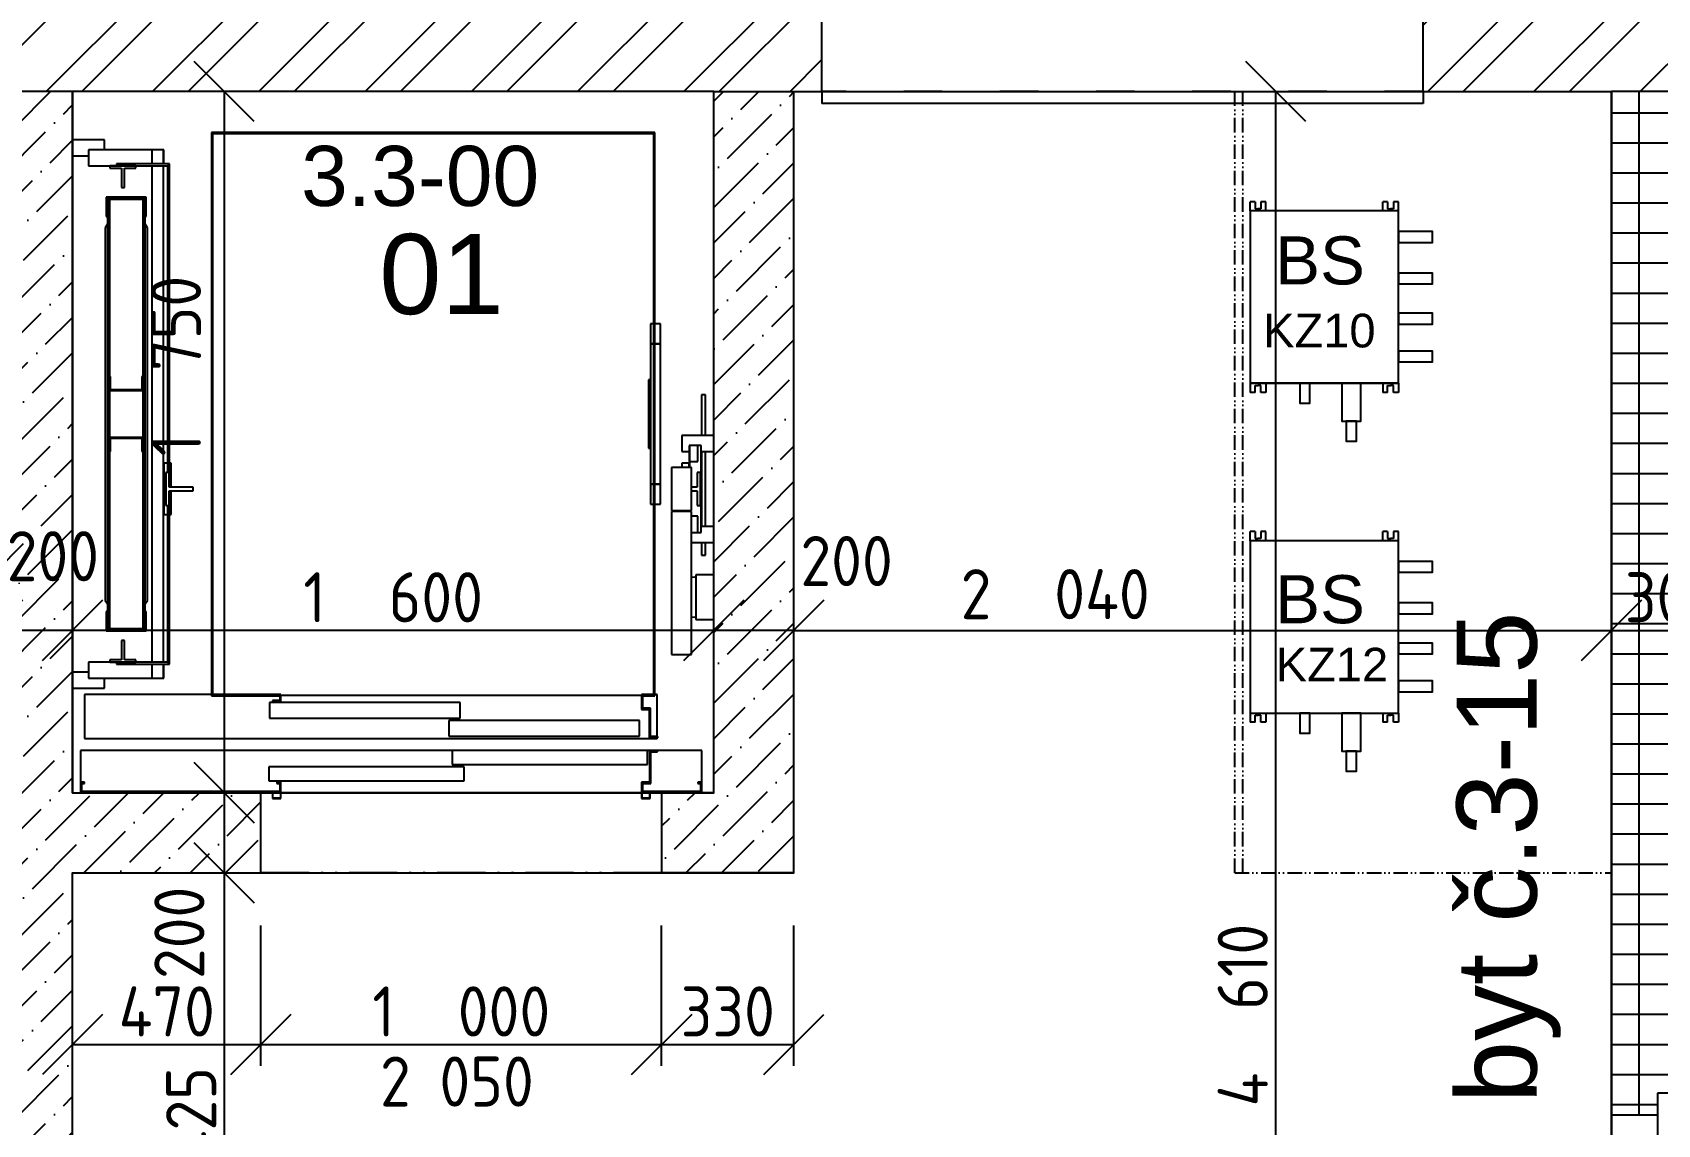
# Model space of a CAD drawing. Extents: x 4511820 to 5180432, y -1526536 to -944957.
# Drawn here: x 5105292 to 5109347, y -1113122 to -1110397 of the extents above; entities that cross this region are included whole.
import ezdxf

# ---------------------------------------------------------------- set-up
doc = ezdxf.new("R2010")
doc.units = 0
doc.header["$MEASUREMENT"] = 0
doc.linetypes.add('ACAD_ISO03W100', pattern=[30, 12, -18])
doc.linetypes.add('ACAD_ISO12W100', pattern=[22, 12, -3, 0.5, -3, 0.5, -3])
doc.layers.get('0').update_dxf_attribs({"linetype": 'CONTINUOUS'})
doc.layers.get('Defpoints').update_dxf_attribs({"color": 61, "linetype": 'CONTINUOUS'})
for name, color, linetype in [('KÓTY', 4, 'CONTINUOUS'), ('MÚRY', 1, 'CONTINUOUS'), ('Plochy', 41, 'CONTINUOUS'), ('POPIS', 7, 'CONTINUOUS'), ('POZEMOK', 7, 'CONTINUOUS'), ('TENKÁ', 7, 'CONTINUOUS'), ('ZZ-chladenie', 133, 'CONTINUOUS'), ('ŠRAFY', 82, 'CONTINUOUS')]:
    doc.layers.add(name, color=color, linetype=linetype)
doc.styles.add('ARIAL', font='arial.ttf')
doc.styles.add('Style-Arial', font='arial.ttf')
doc.styles.add('STYLE1', font='isocp.shx')
doc.dimstyles.new('STANDARD-50', dxfattribs={"dimtxt": 125, "dimasz": 150, "dimexe": 10, "dimexo": 200, "dimgap": 20, "dimtad": 1, "dimdsep": 46, "dimlunit": 6, "dimtxsty": 'STYLE1', "dimblk1": 'OBLIQUE', "dimblk2": 'OBLIQUE', "dimsah": 1, "dimcen": 2.5, "dimse1": 1, "dimse2": 1, "dimadec": 0, "dimazin": 0, "dimtfac": 1, "dimtmove": 1, "dimatfit": 3, "dimldrblk": 'OBLIQUE', "dimfxl": 1, "dimtolj": 1, "dimtzin": 0, "dimarcsym": 0})
pattern_1 = [(45, (584112, 91563.12), (-132.5825215, 132.5825215), []), (45, (584200.39, 91563.12), (-132.5825215, 132.5825215), [])]
pattern_2 = [(45, (604181.81, 347265.67), (33.1456304, 121.533978), [156.25, -31.25, 0, -31.25])]

# ---------------------------------------------------------------- blocks, each defined once
blk = doc.blocks.new('_OBLIQUE')
at = {"color": 0, "linetype": 'ByBlock'}
blk.add_line((-0.5, -0.5), (0.5, 0.5), dxfattribs=at)
blk = doc.blocks.new('*D12621')
at = {"layer": 'Defpoints', "color": 0}
for p in [(5109232.5, -1107494.5), (5109232.5, -1110544.2), (5109532.5, -1110544.2)]:
    blk.add_point(p, dxfattribs=at)
at = {"layer": 'KÓTY', "color": 0, "lineweight": -2}
blk.add_line((5109532.5, -1107494.5), (5109232.5, -1107494.5), dxfattribs=at)
at = {"layer": 'KÓTY', "color": 0, "linetype": 'ByBlock', "lineweight": -2, "xscale": 150, "yscale": 150, "zscale": 150, "rotation": 180}
blk.add_blockref('_OBLIQUE', (5109232.5, -1107494.5), dxfattribs=at)
at = {"layer": 'KÓTY', "color": 0, "linetype": 'ByBlock', "lineweight": -2, "xscale": 150, "yscale": 150, "zscale": 150}
blk.add_blockref('_OBLIQUE', (5109532.5, -1107494.5), dxfattribs=at)
at = {"layer": 'KÓTY', "color": 0, "insert": (5109382.5, -1107412), "char_height": 125, "attachment_point": 5, "style": 'STYLE1'}
blk.add_mtext('\\A1;300', dxfattribs=at)
blk = doc.blocks.new('*D12622')
at = {"layer": 'Defpoints', "color": 0}
for p in [(5102892.5, -1107494.5), (5102892.5, -1110544.2), (5109232.5, -1110544.2)]:
    blk.add_point(p, dxfattribs=at)
at = {"layer": 'KÓTY', "color": 0, "lineweight": -2}
blk.add_line((5109232.5, -1107494.5), (5102892.5, -1107494.5), dxfattribs=at)
at = {"layer": 'KÓTY', "color": 0, "linetype": 'ByBlock', "lineweight": -2, "xscale": 150, "yscale": 150, "zscale": 150, "rotation": 180}
blk.add_blockref('_OBLIQUE', (5102892.5, -1107494.5), dxfattribs=at)
at = {"layer": 'KÓTY', "color": 0, "linetype": 'ByBlock', "lineweight": -2, "xscale": 150, "yscale": 150, "zscale": 150}
blk.add_blockref('_OBLIQUE', (5109232.5, -1107494.5), dxfattribs=at)
at = {"layer": 'KÓTY', "color": 0, "insert": (5106062.5, -1107412), "char_height": 125, "attachment_point": 5, "style": 'STYLE1'}
blk.add_mtext('\\A1;6ﾠ340', dxfattribs=at)
blk = doc.blocks.new('*D17512')
at = {"layer": 'Defpoints', "color": 0}
for p in [(5106992.5, -1111889), (5106992.5, -1112059.7), (5107192.5, -1112259.7)]:
    blk.add_point(p, dxfattribs=at)
at = {"layer": 'KÓTY', "color": 0, "lineweight": -2}
blk.add_line((5107192.5, -1111889), (5106992.5, -1111889), dxfattribs=at)
at = {"layer": 'KÓTY', "color": 0, "linetype": 'ByBlock', "lineweight": -2, "xscale": 150, "yscale": 150, "zscale": 150, "rotation": 180}
blk.add_blockref('_OBLIQUE', (5106992.5, -1111889), dxfattribs=at)
at = {"layer": 'KÓTY', "color": 0, "linetype": 'ByBlock', "lineweight": -2, "xscale": 150, "yscale": 150, "zscale": 150}
blk.add_blockref('_OBLIQUE', (5107192.5, -1111889), dxfattribs=at)
at = {"layer": 'KÓTY', "color": 0, "insert": (5107324, -1111716), "char_height": 125, "attachment_point": 5, "style": 'STYLE1'}
blk.add_mtext('\\A1;200', dxfattribs=at)
blk = doc.blocks.new('*D17513')
at = {"layer": 'Defpoints', "color": 0}
for p in [(5105392.5, -1111889), (5105392.5, -1112059.7), (5106992.5, -1112059.7)]:
    blk.add_point(p, dxfattribs=at)
at = {"layer": 'KÓTY', "color": 0, "lineweight": -2}
blk.add_line((5106992.5, -1111889), (5105392.5, -1111889), dxfattribs=at)
at = {"layer": 'KÓTY', "color": 0, "linetype": 'ByBlock', "lineweight": -2, "xscale": 150, "yscale": 150, "zscale": 150, "rotation": 180}
blk.add_blockref('_OBLIQUE', (5105392.5, -1111889), dxfattribs=at)
at = {"layer": 'KÓTY', "color": 0, "linetype": 'ByBlock', "lineweight": -2, "xscale": 150, "yscale": 150, "zscale": 150}
blk.add_blockref('_OBLIQUE', (5106992.5, -1111889), dxfattribs=at)
at = {"layer": 'KÓTY', "color": 0, "insert": (5106192.5, -1111806.5), "char_height": 125, "attachment_point": 5, "style": 'STYLE1'}
blk.add_mtext('\\A1;1ﾠ600', dxfattribs=at)
blk = doc.blocks.new('*D17514')
at = {"layer": 'Defpoints', "color": 0}
for p in [(5105192.5, -1111889), (5105192.5, -1111969.7), (5105392.5, -1112059.7)]:
    blk.add_point(p, dxfattribs=at)
at = {"layer": 'KÓTY', "color": 0, "lineweight": -2}
blk.add_line((5105392.5, -1111889), (5105192.5, -1111889), dxfattribs=at)
at = {"layer": 'KÓTY', "color": 0, "linetype": 'ByBlock', "lineweight": -2, "xscale": 150, "yscale": 150, "zscale": 150, "rotation": 180}
blk.add_blockref('_OBLIQUE', (5105192.5, -1111889), dxfattribs=at)
at = {"layer": 'KÓTY', "color": 0, "linetype": 'ByBlock', "lineweight": -2, "xscale": 150, "yscale": 150, "zscale": 150}
blk.add_blockref('_OBLIQUE', (5105392.5, -1111889), dxfattribs=at)
at = {"layer": 'KÓTY', "color": 0, "insert": (5105343.3, -1111704), "char_height": 125, "attachment_point": 5, "style": 'STYLE1'}
blk.add_mtext('\\A1;200', dxfattribs=at)
blk = doc.blocks.new('*D17553')
at = {"layer": 'Defpoints', "color": 0}
for p in [(5108395, -1110544.2), (5108762.5, -1110544.2), (5108432.5, -1115154.2)]:
    blk.add_point(p, dxfattribs=at)
at = {"layer": 'KÓTY', "color": 0, "lineweight": -2}
blk.add_line((5108395, -1115154.2), (5108395, -1110544.2), dxfattribs=at)
at = {"layer": 'KÓTY', "color": 0, "linetype": 'ByBlock', "lineweight": -2, "xscale": 150, "yscale": 150, "zscale": 150}
for p, rotation in [((5108395, -1110544.2), 90), ((5108395, -1115154.2), 270)]:
    blk.add_blockref('_OBLIQUE', p, dxfattribs=dict(at, rotation=rotation))
at = {"layer": 'KÓTY', "color": 0, "insert": (5108312.5, -1112849.2), "char_height": 125, "attachment_point": 5, "rotation": 90, "style": 'STYLE1'}
blk.add_mtext('\\A1;4ﾠ610', dxfattribs=at)
blk = doc.blocks.new('*D18291')
at = {"layer": 'Defpoints', "color": 0}
for p in [(5105392.5, -1112494.2), (5105862.5, -1112494.2), (5105862.5, -1112922.5)]:
    blk.add_point(p, dxfattribs=at)
at = {"layer": 'KÓTY', "color": 0, "lineweight": -2}
blk.add_line((5105392.5, -1112922.5), (5105862.5, -1112922.5), dxfattribs=at)
at = {"layer": 'KÓTY', "color": 0, "linetype": 'ByBlock', "lineweight": -2, "xscale": 150, "yscale": 150, "zscale": 150, "rotation": 180}
blk.add_blockref('_OBLIQUE', (5105392.5, -1112922.5), dxfattribs=at)
at = {"layer": 'KÓTY', "color": 0, "linetype": 'ByBlock', "lineweight": -2, "xscale": 150, "yscale": 150, "zscale": 150}
blk.add_blockref('_OBLIQUE', (5105862.5, -1112922.5), dxfattribs=at)
at = {"layer": 'KÓTY', "color": 0, "insert": (5105627.5, -1112840), "char_height": 125, "attachment_point": 5, "style": 'STYLE1'}
blk.add_mtext('\\A1;470', dxfattribs=at)
blk = doc.blocks.new('*D18292')
at = {"layer": 'Defpoints', "color": 0}
for p in [(5105862.5, -1112494.2), (5106862.5, -1112494.2), (5106862.5, -1112922.5)]:
    blk.add_point(p, dxfattribs=at)
at = {"layer": 'KÓTY', "color": 0, "lineweight": -2}
blk.add_line((5105862.5, -1112922.5), (5106862.5, -1112922.5), dxfattribs=at)
at = {"layer": 'KÓTY', "color": 0, "linetype": 'ByBlock', "lineweight": -2, "xscale": 150, "yscale": 150, "zscale": 150, "rotation": 180}
blk.add_blockref('_OBLIQUE', (5105862.5, -1112922.5), dxfattribs=at)
at = {"layer": 'KÓTY', "color": 0, "linetype": 'ByBlock', "lineweight": -2, "xscale": 150, "yscale": 150, "zscale": 150}
blk.add_blockref('_OBLIQUE', (5106862.5, -1112922.5), dxfattribs=at)
at = {"layer": 'KÓTY', "color": 0, "insert": (5106362.5, -1112840), "char_height": 125, "attachment_point": 5, "style": 'STYLE1'}
blk.add_mtext('\\A1;1ﾠ000', dxfattribs=at)
blk = doc.blocks.new('*D18293')
at = {"layer": 'Defpoints', "color": 0}
for p in [(5106862.5, -1112494.2), (5107192.5, -1112494.2), (5107192.5, -1112922.5)]:
    blk.add_point(p, dxfattribs=at)
at = {"layer": 'KÓTY', "color": 0, "lineweight": -2}
blk.add_line((5106862.5, -1112922.5), (5107192.5, -1112922.5), dxfattribs=at)
at = {"layer": 'KÓTY', "color": 0, "linetype": 'ByBlock', "lineweight": -2, "xscale": 150, "yscale": 150, "zscale": 150, "rotation": 180}
blk.add_blockref('_OBLIQUE', (5106862.5, -1112922.5), dxfattribs=at)
at = {"layer": 'KÓTY', "color": 0, "linetype": 'ByBlock', "lineweight": -2, "xscale": 150, "yscale": 150, "zscale": 150}
blk.add_blockref('_OBLIQUE', (5107192.5, -1112922.5), dxfattribs=at)
at = {"layer": 'KÓTY', "color": 0, "insert": (5107027.5, -1112840), "char_height": 125, "attachment_point": 5, "style": 'STYLE1'}
blk.add_mtext('\\A1;330', dxfattribs=at)
blk = doc.blocks.new('*D18312')
at = {"layer": 'Defpoints', "color": 0}
for p in [(5105544, -1110544.2), (5105544, -1112294.2), (5105771, -1112294.2)]:
    blk.add_point(p, dxfattribs=at)
at = {"layer": 'KÓTY', "color": 0, "lineweight": -2}
blk.add_line((5105771, -1110544.2), (5105771, -1112294.2), dxfattribs=at)
at = {"layer": 'KÓTY', "color": 0, "linetype": 'ByBlock', "lineweight": -2, "xscale": 150, "yscale": 150, "zscale": 150}
for p, rotation in [((5105771, -1110544.2), 90), ((5105771, -1112294.2), 270)]:
    blk.add_blockref('_OBLIQUE', p, dxfattribs=dict(at, rotation=rotation))
at = {"layer": 'KÓTY', "color": 0, "insert": (5105650.5, -1111229.5), "char_height": 125, "attachment_point": 5, "rotation": 90, "style": 'STYLE1'}
blk.add_mtext('\\A1;1ﾠ750', dxfattribs=at)
blk = doc.blocks.new('*D18313')
at = {"layer": 'Defpoints', "color": 0}
for p in [(5105544, -1112294.2), (5105544, -1112494.2), (5105771, -1112494.2)]:
    blk.add_point(p, dxfattribs=at)
at = {"layer": 'KÓTY', "color": 0, "lineweight": -2}
blk.add_line((5105771, -1112294.2), (5105771, -1112494.2), dxfattribs=at)
at = {"layer": 'KÓTY', "color": 0, "linetype": 'ByBlock', "lineweight": -2, "xscale": 150, "yscale": 150, "zscale": 150}
for p, rotation in [((5105771, -1112294.2), 90), ((5105771, -1112494.2), 270)]:
    blk.add_blockref('_OBLIQUE', p, dxfattribs=dict(at, rotation=rotation))
at = {"layer": 'KÓTY', "color": 0, "insert": (5105659, -1112644), "char_height": 125, "attachment_point": 5, "rotation": 90, "style": 'STYLE1'}
blk.add_mtext('\\A1;200', dxfattribs=at)
blk = doc.blocks.new('*D18315')
at = {"layer": 'Defpoints', "color": 0}
for p in [(5105392.5, -1112494.2), (5105392.5, -1113919.2), (5105771, -1113919.2)]:
    blk.add_point(p, dxfattribs=at)
at = {"layer": 'KÓTY', "color": 0, "lineweight": -2}
blk.add_line((5105771, -1112494.2), (5105771, -1113919.2), dxfattribs=at)
at = {"layer": 'KÓTY', "color": 0, "linetype": 'ByBlock', "lineweight": -2, "xscale": 150, "yscale": 150, "zscale": 150}
for p, rotation in [((5105771, -1112494.2), 90), ((5105771, -1113919.2), 270)]:
    blk.add_blockref('_OBLIQUE', p, dxfattribs=dict(at, rotation=rotation))
at = {"layer": 'KÓTY', "color": 0, "insert": (5105688.5, -1113206.7), "char_height": 125, "attachment_point": 5, "rotation": 90, "style": 'STYLE1'}
blk.add_mtext('\\A1;1ﾠ425', dxfattribs=at)
blk = doc.blocks.new('*D19691')
at = {"layer": 'Defpoints', "color": 0}
for p in [(5109232.5, -1111889), (5107192.5, -1112494.2), (5109232.5, -1112494.2)]:
    blk.add_point(p, dxfattribs=at)
at = {"layer": 'KÓTY', "color": 0, "lineweight": -2}
blk.add_line((5107192.5, -1111889), (5109232.5, -1111889), dxfattribs=at)
at = {"layer": 'KÓTY', "color": 0, "linetype": 'ByBlock', "lineweight": -2, "xscale": 150, "yscale": 150, "zscale": 150, "rotation": 180}
blk.add_blockref('_OBLIQUE', (5107192.5, -1111889), dxfattribs=at)
at = {"layer": 'KÓTY', "color": 0, "linetype": 'ByBlock', "lineweight": -2, "xscale": 150, "yscale": 150, "zscale": 150}
blk.add_blockref('_OBLIQUE', (5109232.5, -1111889), dxfattribs=at)
at = {"layer": 'KÓTY', "color": 0, "insert": (5107844.5, -1111798.7), "char_height": 125, "attachment_point": 5, "style": 'STYLE1'}
blk.add_mtext('\\A1;2ﾠ040', dxfattribs=at)
blk = doc.blocks.new('*D19692')
at = {"layer": 'Defpoints', "color": 0}
for p in [(5109232.5, -1111889), (5109532.5, -1111889), (5109532.5, -1111889)]:
    blk.add_point(p, dxfattribs=at)
at = {"layer": 'KÓTY', "color": 0, "lineweight": -2}
blk.add_line((5109232.5, -1111889), (5109532.5, -1111889), dxfattribs=at)
at = {"layer": 'KÓTY', "color": 0, "linetype": 'ByBlock', "lineweight": -2, "xscale": 150, "yscale": 150, "zscale": 150, "rotation": 180}
blk.add_blockref('_OBLIQUE', (5109232.5, -1111889), dxfattribs=at)
at = {"layer": 'KÓTY', "color": 0, "linetype": 'ByBlock', "lineweight": -2, "xscale": 150, "yscale": 150, "zscale": 150}
blk.add_blockref('_OBLIQUE', (5109532.5, -1111889), dxfattribs=at)
at = {"layer": 'KÓTY', "color": 0, "insert": (5109382.5, -1111806.5), "char_height": 125, "attachment_point": 5, "style": 'STYLE1'}
blk.add_mtext('\\A1;300', dxfattribs=at)

msp = doc.modelspace()

# ---------------------------------------------------------------- hatches: boundary and pattern name
at = {"layer": 'ŠRAFY'}
h = msp.add_hatch(dxfattribs=at)
h.set_pattern_fill('ANSI32', color=256, scale=500)
h.set_pattern_definition(pattern_1)
h.paths.add_polyline_path([(5105137.5, -1110164.191), (5105137.5, -1110544.191), (5105192.5, -1110544.191), (5105392.5, -1110544.191), (5106992.5, -1110544.191), (5107192.5, -1110544.191), (5107262.5, -1110544.191), (5107262.5, -1110164.191)])
h = msp.add_hatch(dxfattribs=at)
h.set_pattern_fill('ANSI32', color=256, scale=500)
h.set_pattern_definition(pattern_1)
h.paths.add_polyline_path([(5110512.5, -1110164.191), (5108762.5, -1110164.191), (5108762.5, -1110544.191), (5109232.5, -1110544.191), (5109532.5, -1110544.191), (5110512.5, -1110544.191)])
h = msp.add_hatch(dxfattribs=at)
h.set_pattern_fill('ANSI36', color=256, scale=500)
h.set_pattern_definition(pattern_2)
h.paths.add_polyline_path([(5105862.5, -1112294.191), (5105392.5, -1112294.191), (5105392.5, -1110544.191), (5105192.5, -1110544.191), (5105192.5, -1113919.191), (5105392.5, -1113919.191), (5105392.5, -1112494.191), (5105862.5, -1112494.191)])
h = msp.add_hatch(dxfattribs=at)
h.set_pattern_fill('ANSI36', color=256, scale=500)
h.set_pattern_definition(pattern_2)
h.paths.add_polyline_path([(5106862.5, -1112494.191), (5107192.5, -1112494.191), (5107192.5, -1110544.191), (5106992.5, -1110544.191), (5106992.5, -1112294.191), (5106862.5, -1112294.191)])
at = {"layer": 'ŠRAFY', "ltscale": 0.25}
h = msp.add_hatch(dxfattribs=at)
h.set_pattern_fill('ANSI37', color=256, scale=600, angle=45)
h.set_pattern_definition([(90, (-3307273.674, 668852.734), (-75, 1e-14), []), (180, (-3307273.674, 668852.734), (-1e-14, -75), [])])
h.paths.add_polyline_path([(5109532.5, -1113044.191), (5109532.5, -1112969.191), (5109532.5, -1112854.191), (5109532.5, -1110544.191), (5109232.5, -1110544.191), (5109232.5, -1113099.191), (5109347.5, -1113099.191), (5109347.5, -1113044.191)])

# ---------------------------------------------------------------- linework, layer by layer
at = {"layer": 'KÓTY'}
for p, q in [((5105862.5, -1112975.903), (5105862.5, -1112625.903)), ((5106862.5, -1112975.903), (5106862.5, -1112625.903)), ((5107192.5, -1112975.903), (5107192.5, -1112625.903))]:
    msp.add_line(p, q, dxfattribs=at)
at = {"layer": 'MÚRY'}
for p, q in [((5107262.5, -1110544.191), (5107262.5, -1110004.191)), ((5108762.5, -1110544.191), (5108762.5, -1110004.191)), ((5105392.5, -1112294.191), (5105392.5, -1110544.191)), ((5106992.5, -1110544.191), (5105392.5, -1110544.191)), ((5106992.5, -1112294.191), (5106992.5, -1110544.191)), ((5106992.5, -1111402.941), (5106992.5, -1110544.191)), ((5107192.5, -1110544.191), (5107262.5, -1110544.191)), ((5107192.5, -1112494.191), (5107192.5, -1110544.191)), ((5108762.5, -1110544.191), (5109232.5, -1110544.191)), ((5109232.5, -1113149.191), (5109232.5, -1110544.191)), ((5105392.5, -1112294.191), (5105862.5, -1112294.191)), ((5105862.5, -1112494.191), (5105862.5, -1112294.191)), ((5106992.5, -1112294.191), (5106862.5, -1112294.191)), ((5106862.5, -1112294.191), (5106862.5, -1112494.191)), ((5105392.5, -1113919.191), (5105392.5, -1112494.191)), ((5105392.5, -1112494.191), (5105862.5, -1112494.191)), ((5107192.5, -1112494.191), (5106862.5, -1112494.191)), ((5109532.5, -1113044.191), (5109347.5, -1113044.191)), ((5109347.5, -1113044.191), (5109347.5, -1113149.191))]:
    msp.add_line(p, q, dxfattribs=at)
at = {"layer": 'Plochy'}
for points in [[(5102892.5, -1115154.191), (5102892.5, -1113604.191), (5104092.5, -1113604.191), (5104092.5, -1113884.191), (5105192.5, -1113884.191), (5105192.5, -1113919.191), (5105392.5, -1113919.191), (5105392.5, -1112494.191), (5107192.5, -1112494.191), (5107192.5, -1110544.191), (5109232.5, -1110544.191), (5109232.5, -1119499.191), (5107632.5, -1119499.191), (5107632.5, -1115154.191), (5107192.5, -1115154.191), (5107192.5, -1115039.191), (5106192.5, -1115039.191), (5106192.5, -1115154.191)], [(5106992.5, -1110544.191), (5105392.5, -1110544.191), (5105392.5, -1112294.191), (5106992.5, -1112294.191)]]:
    msp.add_lwpolyline(points, close=True, dxfattribs=at)
at = {"layer": 'POZEMOK'}
for p, q in [((5105472.5, -1110665.191), (5105392.5, -1110665.191)), ((5105432.5, -1110690.191), (5105432.5, -1110730.191)), ((5105620.25, -1110690.191), (5105432.5, -1110690.191)), ((5105472.5, -1110690.191), (5105472.5, -1110665.191)), ((5105619.25, -1110690.191), (5105590.25, -1110690.191)), ((5105590.25, -1110690.191), (5105590.25, -1110725.191)), ((5105619.25, -1110725.191), (5105619.25, -1110690.191)), ((5105620.25, -1110725.191), (5105620.25, -1110690.191)), ((5105392.5, -1110705.191), (5105432.5, -1110705.191)), ((5105432.5, -1110730.191), (5105502.5, -1110730.191)), ((5105485.75, -1110730.191), (5105485.75, -1110735.991)), ((5105550.75, -1110730.191), (5105485.75, -1110730.191)), ((5105485.75, -1110735.991), (5105514.25, -1110735.991)), ((5105502.5, -1110725.191), (5105502.5, -1110730.191)), ((5105634.5, -1110725.191), (5105502.5, -1110725.191)), ((5105502.5, -1110730.191), (5105634.5, -1110730.191)), ((5105514.25, -1110735.991), (5105514.25, -1110784.191)), ((5105522.25, -1110784.191), (5105522.25, -1110735.991)), ((5105522.25, -1110735.991), (5105550.75, -1110735.991)), ((5105550.75, -1110735.991), (5105550.75, -1110730.191)), ((5105590.25, -1110730.191), (5105590.25, -1111968.191)), ((5105619.25, -1111968.191), (5105619.25, -1110730.191)), ((5105634.5, -1110730.191), (5105629.5, -1110730.191)), ((5105629.5, -1110730.191), (5105629.5, -1111495.191)), ((5105634.5, -1110730.191), (5105634.5, -1110725.191)), ((5105634.5, -1111531.691), (5105634.5, -1110730.191)), ((5105514.25, -1110784.191), (5105522.25, -1110784.191)), ((5105576.5, -1110808.191), (5105476.5, -1110808.191)), ((5105476.5, -1110808.191), (5105476.5, -1110856.191)), ((5105479.5, -1110811.191), (5105479.5, -1110814.191)), ((5105479.5, -1110811.191), (5105479.5, -1110814.191)), ((5105479.5, -1110811.191), (5105573.5, -1110811.191)), ((5105479.5, -1110856.191), (5105479.5, -1110811.191)), ((5105485.5, -1110814.191), (5105479.5, -1110814.191)), ((5105479.5, -1110814.191), (5105479.5, -1111256.691)), ((5105485.5, -1110814.191), (5105485.5, -1110811.191)), ((5105485.5, -1110814.191), (5105485.5, -1110811.191)), ((5105567.5, -1110814.191), (5105485.5, -1110814.191)), ((5105485.5, -1111256.691), (5105485.5, -1110814.191)), ((5105488, -1110814.191), (5105488, -1110811.191)), ((5105488, -1110811.191), (5105488, -1110814.191)), ((5105565, -1110814.191), (5105565, -1110811.191)), ((5105565, -1110811.191), (5105565, -1110814.191)), ((5105573.5, -1110814.191), (5105567.5, -1110814.191)), ((5105567.5, -1110814.191), (5105567.5, -1111256.691)), ((5105568, -1110814.191), (5105568, -1110811.191)), ((5105573.5, -1110811.191), (5105573.5, -1110856.191)), ((5105573.5, -1111256.691), (5105573.5, -1110814.191)), ((5105576.5, -1110856.191), (5105576.5, -1110808.191)), ((5105476.5, -1110856.191), (5105479.5, -1110856.191)), ((5105573.5, -1110856.191), (5105576.5, -1110856.191)), ((5105479.5, -1110875.191), (5105473.5, -1110884.191)), ((5105473.5, -1110884.191), (5105473.5, -1111814.191)), ((5105579.5, -1110884.191), (5105573.5, -1110875.191)), ((5105579.5, -1111814.191), (5105579.5, -1110884.191)), ((5106835, -1111124.191), (5106835, -1111174.191)), ((5106842.5, -1111124.191), (5106835, -1111124.191)), ((5106860, -1111124.191), (5106845.5, -1111124.191)), ((5106860, -1111174.191), (5106860, -1111124.191)), ((5106835, -1111174.191), (5106835, -1111524.191)), ((5106842.5, -1111174.191), (5106835, -1111174.191)), ((5106835, -1111174.191), (5106842.5, -1111174.191)), ((5106860, -1111174.191), (5106845.5, -1111174.191)), ((5106845.5, -1111174.191), (5106860, -1111174.191)), ((5106860, -1111524.191), (5106860, -1111174.191)), ((5105485.5, -1111256.691), (5105479.5, -1111256.691)), ((5105479.5, -1111256.691), (5105479.5, -1111290.691)), ((5105485.5, -1111255.691), (5105485.5, -1111290.691)), ((5105487.5, -1111255.691), (5105485.5, -1111255.691)), ((5105485.5, -1111290.691), (5105485.5, -1111256.691)), ((5105487.5, -1111288.691), (5105487.5, -1111255.691)), ((5105565.5, -1111255.691), (5105565.5, -1111288.691)), ((5105567.5, -1111255.691), (5105565.5, -1111255.691)), ((5105567.5, -1111290.691), (5105567.5, -1111255.691)), ((5105573.5, -1111256.691), (5105567.5, -1111256.691)), ((5105567.5, -1111256.691), (5105567.5, -1111290.691)), ((5105573.5, -1111290.691), (5105573.5, -1111256.691)), ((5106830, -1111264.191), (5106830, -1111274.191)), ((5106835, -1111264.191), (5106830, -1111264.191)), ((5106835, -1111274.191), (5106835, -1111264.191)), ((5105479.5, -1111290.691), (5105485.5, -1111290.691)), ((5105479.5, -1111290.691), (5105479.5, -1111407.691)), ((5105485.5, -1111290.691), (5105567.5, -1111290.691)), ((5105485.5, -1111407.691), (5105485.5, -1111290.691)), ((5105565.5, -1111288.691), (5105487.5, -1111288.691)), ((5105567.5, -1111290.691), (5105567.5, -1111407.691)), ((5105567.5, -1111290.691), (5105573.5, -1111290.691)), ((5105573.5, -1111407.691), (5105573.5, -1111290.691)), ((5106830, -1111274.191), (5106830, -1111424.191)), ((5106835, -1111274.191), (5106830, -1111274.191)), ((5106835, -1111424.191), (5106835, -1111274.191)), ((5106971.625, -1111301.191), (5106961.625, -1111301.191)), ((5106961.625, -1111301.191), (5106961.625, -1111402.941)), ((5106971.625, -1111402.941), (5106971.625, -1111301.191)), ((5105485.5, -1111407.691), (5105479.5, -1111407.691)), ((5105479.5, -1111407.691), (5105479.5, -1111441.691)), ((5105485.5, -1111441.691), (5105485.5, -1111407.691)), ((5105485.5, -1111407.691), (5105485.5, -1111442.691)), ((5105567.5, -1111407.691), (5105485.5, -1111407.691)), ((5105487.5, -1111442.691), (5105487.5, -1111409.691)), ((5105487.5, -1111409.691), (5105565.5, -1111409.691)), ((5105565.5, -1111409.691), (5105565.5, -1111442.691)), ((5105573.5, -1111407.691), (5105567.5, -1111407.691)), ((5105567.5, -1111407.691), (5105567.5, -1111441.691)), ((5105567.5, -1111442.691), (5105567.5, -1111407.691)), ((5105573.5, -1111441.691), (5105573.5, -1111407.691)), ((5106830, -1111424.191), (5106830, -1111434.191)), ((5106830, -1111424.191), (5106835, -1111424.191)), ((5106830, -1111434.191), (5106835, -1111434.191)), ((5106835, -1111434.191), (5106835, -1111424.191)), ((5106992.5, -1111402.941), (5106912.5, -1111402.941)), ((5106912.5, -1111402.941), (5106912.5, -1111442.941)), ((5106952.5, -1111427.941), (5106930.75, -1111427.941)), ((5106930.75, -1111427.941), (5106930.75, -1111467.941)), ((5106960.75, -1111427.941), (5106931.75, -1111427.941)), ((5106931.75, -1111427.941), (5106931.75, -1111482.191)), ((5106952.5, -1111467.941), (5106952.5, -1111427.941)), ((5106960.75, -1111644.441), (5106960.75, -1111427.941)), ((5105479.5, -1111441.691), (5105485.5, -1111441.691)), ((5105479.5, -1111441.691), (5105479.5, -1111884.191)), ((5105485.5, -1111884.191), (5105485.5, -1111441.691)), ((5105485.5, -1111442.691), (5105487.5, -1111442.691)), ((5105565.5, -1111442.691), (5105567.5, -1111442.691)), ((5105567.5, -1111441.691), (5105573.5, -1111441.691)), ((5105567.5, -1111441.691), (5105567.5, -1111884.191)), ((5105573.5, -1111884.191), (5105573.5, -1111441.691)), ((5105629.5, -1111472.191), (5105620.25, -1111472.191)), ((5105620.25, -1111472.191), (5105620.25, -1111600.191)), ((5105638.25, -1111472.191), (5105634.5, -1111472.191)), ((5105638.25, -1111531.691), (5105638.25, -1111472.191)), ((5106912.5, -1111442.941), (5106930.75, -1111442.941)), ((5106930.75, -1111472.191), (5106912.75, -1111472.191)), ((5106912.75, -1111472.191), (5106912.75, -1111482.191)), ((5106930.75, -1111467.941), (5106952.5, -1111467.941)), ((5106930.75, -1111482.191), (5106930.75, -1111472.191)), ((5106960.75, -1111442.941), (5106992.5, -1111442.941)), ((5106961.625, -1111442.941), (5106961.625, -1111629.441)), ((5106971.625, -1111629.441), (5106971.625, -1111442.941)), ((5105633.5, -1111495.191), (5105625.25, -1111495.191)), ((5105625.25, -1111495.191), (5105625.25, -1111577.191)), ((5105633.5, -1111531.691), (5105633.5, -1111495.191)), ((5106937, -1111482.191), (5106887, -1111482.191)), ((5106887, -1111482.191), (5106887, -1111590.191)), ((5106937, -1111590.191), (5106937, -1111482.191)), ((5106959.75, -1111495.191), (5106951.5, -1111495.191)), ((5106951.5, -1111495.191), (5106951.5, -1111531.691)), ((5106959.75, -1111577.191), (5106959.75, -1111495.191)), ((5105693.5, -1111531.691), (5105633.5, -1111531.691)), ((5105633.5, -1111540.691), (5105693.5, -1111540.691)), ((5105633.5, -1111577.191), (5105633.5, -1111540.691)), ((5105634.5, -1111968.191), (5105634.5, -1111540.691)), ((5105638.25, -1111600.191), (5105638.25, -1111540.691)), ((5105693.5, -1111540.691), (5105693.5, -1111531.691)), ((5106835, -1111524.191), (5106835, -1111574.191)), ((5106842.5, -1111524.191), (5106835, -1111524.191)), ((5106835, -1111524.191), (5106842.5, -1111524.191)), ((5106860, -1111524.191), (5106845.5, -1111524.191)), ((5106845.5, -1111524.191), (5106860, -1111524.191)), ((5106860, -1111574.191), (5106860, -1111524.191)), ((5106951.5, -1111531.691), (5106937, -1111531.691)), ((5106937, -1111540.691), (5106951.5, -1111540.691)), ((5106951.5, -1111540.691), (5106951.5, -1111577.191)), ((5105625.25, -1111577.191), (5105633.5, -1111577.191)), ((5105629.5, -1111577.191), (5105629.5, -1111968.191)), ((5106835, -1111574.191), (5106842.5, -1111574.191)), ((5106845.5, -1111574.191), (5106860, -1111574.191)), ((5106887, -1111590.191), (5106937, -1111590.191)), ((5106937, -1111592.191), (5106887, -1111592.191)), ((5106887, -1111592.191), (5106887, -1111949.191)), ((5106890.625, -1111590.191), (5106890.625, -1111592.191)), ((5106895.625, -1111592.191), (5106895.625, -1111590.191)), ((5106906.625, -1111590.191), (5106906.625, -1111592.191)), ((5106911.625, -1111590.191), (5106911.625, -1111592.191)), ((5106912.75, -1111590.191), (5106912.75, -1111592.191)), ((5106930.75, -1111592.191), (5106930.75, -1111590.191)), ((5106931.75, -1111590.191), (5106931.75, -1111592.191)), ((5106937, -1111949.191), (5106937, -1111592.191)), ((5106951.5, -1111577.191), (5106959.75, -1111577.191)), ((5106961.625, -1111564.191), (5106960.75, -1111564.191)), ((5106960.75, -1111584.191), (5106961.625, -1111584.191)), ((5106961.625, -1111584.191), (5106961.625, -1111564.191)), ((5105620.25, -1111600.191), (5105629.5, -1111600.191)), ((5105634.5, -1111600.191), (5105638.25, -1111600.191)), ((5106952.5, -1111604.441), (5106937, -1111604.441)), ((5106952.5, -1111644.441), (5106952.5, -1111604.441)), ((5106961.625, -1111624.191), (5106960.75, -1111624.191)), ((5106992.5, -1111629.441), (5106960.75, -1111629.441)), ((5106961.625, -1111629.441), (5106961.625, -1111624.191)), ((5106937, -1111644.441), (5106960.75, -1111644.441)), ((5106937, -1111644.441), (5106952.5, -1111644.441)), ((5106937, -1111669.441), (5106992.5, -1111669.441)), ((5106961.625, -1111669.441), (5106961.625, -1111701.191)), ((5106971.625, -1111701.191), (5106971.625, -1111669.441)), ((5106961.625, -1111701.191), (5106971.625, -1111701.191)), ((5106943.5, -1111756.191), (5106937, -1111757.484)), ((5106947.5, -1111756.987), (5106943.5, -1111756.191)), ((5106992.5, -1111750.691), (5106947.5, -1111750.691)), ((5106947.5, -1111750.691), (5106947.5, -1111861.691)), ((5105473.5, -1111814.191), (5105479.5, -1111823.191)), ((5105573.5, -1111823.191), (5105579.5, -1111814.191)), ((5105479.5, -1111842.191), (5105476.5, -1111842.191)), ((5105476.5, -1111842.191), (5105476.5, -1111890.191)), ((5105479.5, -1111887.191), (5105479.5, -1111842.191)), ((5105576.5, -1111842.191), (5105573.5, -1111842.191)), ((5105573.5, -1111842.191), (5105573.5, -1111887.191)), ((5105576.5, -1111890.191), (5105576.5, -1111842.191)), ((5106937, -1111854.898), (5106943.5, -1111856.191)), ((5106943.5, -1111856.191), (5106947.5, -1111855.396)), ((5106947.5, -1111861.691), (5106992.5, -1111861.691)), ((5105476.5, -1111890.191), (5105576.5, -1111890.191)), ((5105479.5, -1111884.191), (5105479.5, -1111887.191)), ((5105479.5, -1111884.191), (5105479.5, -1111887.191)), ((5105479.5, -1111884.191), (5105485.5, -1111884.191)), ((5105573.5, -1111887.191), (5105479.5, -1111887.191)), ((5105485.5, -1111887.191), (5105485.5, -1111884.191)), ((5105485.5, -1111887.191), (5105485.5, -1111884.191)), ((5105485.5, -1111884.191), (5105567.5, -1111884.191)), ((5105488, -1111887.191), (5105488, -1111884.191)), ((5105488, -1111884.191), (5105488, -1111887.191)), ((5105522.25, -1111914.191), (5105514.25, -1111914.191)), ((5105514.25, -1111914.191), (5105514.25, -1111962.391)), ((5105522.25, -1111962.391), (5105522.25, -1111914.191)), ((5105565, -1111887.191), (5105565, -1111884.191)), ((5105565, -1111884.191), (5105565, -1111887.191)), ((5105567.5, -1111884.191), (5105573.5, -1111884.191)), ((5105568, -1111887.191), (5105568, -1111884.191)), ((5106887, -1111949.191), (5106937, -1111949.191)), ((5105432.5, -1111993.191), (5105392.5, -1111993.191)), ((5105432.5, -1111968.191), (5105432.5, -1112008.191)), ((5105502.5, -1111968.191), (5105432.5, -1111968.191)), ((5105514.25, -1111962.391), (5105485.75, -1111962.391)), ((5105485.75, -1111962.391), (5105485.75, -1111968.191)), ((5105485.75, -1111968.191), (5105550.75, -1111968.191)), ((5105502.5, -1111968.191), (5105502.5, -1111973.191)), ((5105634.5, -1111968.191), (5105502.5, -1111968.191)), ((5105502.5, -1111973.191), (5105634.5, -1111973.191)), ((5105550.75, -1111962.391), (5105522.25, -1111962.391)), ((5105550.75, -1111968.191), (5105550.75, -1111962.391)), ((5105590.25, -1111973.191), (5105590.25, -1112008.191)), ((5105619.25, -1112008.191), (5105619.25, -1111973.191)), ((5105620.25, -1112008.191), (5105620.25, -1111973.191)), ((5105629.5, -1111968.191), (5105634.5, -1111968.191)), ((5105634.5, -1111973.191), (5105634.5, -1111968.191)), ((5105392.5, -1112033.191), (5105472.5, -1112033.191)), ((5105432.5, -1112008.191), (5105620.25, -1112008.191)), ((5105472.5, -1112033.191), (5105472.5, -1112008.191)), ((5105590.25, -1112008.191), (5105619.25, -1112008.191)), ((5105739.5, -1112049.191), (5105422.5, -1112049.191)), ((5105422.5, -1112049.191), (5105422.5, -1112159.191)), ((5105912.5, -1112050.691), (5106812.5, -1112050.691)), ((5106851.5, -1112049.191), (5106845.5, -1112049.191)), ((5106851.5, -1112154.191), (5106851.5, -1112049.191)), ((5105422.5, -1112159.191), (5106851.5, -1112159.191)), ((5106851.5, -1112159.191), (5106851.5, -1112157.191)), ((5106340.05, -1112189.191), (5105412.5, -1112189.191)), ((5105412.5, -1112189.191), (5105412.5, -1112268.191)), ((5106832.5, -1112189.191), (5106827.45, -1112189.191)), ((5106852.5, -1112189.191), (5106832.5, -1112189.191)), ((5106832.5, -1112189.191), (5106832.5, -1112268.191)), ((5106835.5, -1112192.191), (5106852.5, -1112192.191)), ((5106835.5, -1112271.191), (5106835.5, -1112192.191)), ((5106962.5, -1112189.191), (5106852.5, -1112189.191)), ((5106852.5, -1112192.191), (5106852.5, -1112189.191)), ((5106962.5, -1112268.191), (5106962.5, -1112189.191)), ((5105412.5, -1112268.191), (5105412.5, -1112294.191)), ((5105422.5, -1112268.191), (5105412.5, -1112268.191)), ((5105415.5, -1112291.191), (5105415.5, -1112271.191)), ((5105415.5, -1112271.191), (5105422.5, -1112271.191)), ((5105422.5, -1112271.191), (5105422.5, -1112268.191)), ((5105912.5, -1112268.191), (5105902.5, -1112268.191)), ((5105902.5, -1112268.191), (5105902.5, -1112271.191)), ((5105902.5, -1112271.191), (5105909.5, -1112271.191)), ((5105909.5, -1112271.191), (5105909.5, -1112291.191)), ((5105912.5, -1112294.191), (5105912.5, -1112268.191)), ((5106812.5, -1112268.191), (5106812.5, -1112294.191)), ((5106832.5, -1112268.191), (5106812.5, -1112268.191)), ((5106815.5, -1112291.191), (5106815.5, -1112271.191)), ((5106815.5, -1112271.191), (5106835.5, -1112271.191)), ((5106962.5, -1112268.191), (5106952.5, -1112268.191)), ((5106952.5, -1112268.191), (5106952.5, -1112271.191)), ((5106952.5, -1112271.191), (5106959.5, -1112271.191)), ((5106959.5, -1112271.191), (5106959.5, -1112291.191)), ((5106962.5, -1112294.191), (5106962.5, -1112268.191)), ((5105909.5, -1112291.191), (5105415.5, -1112291.191)), ((5105891.5, -1112294.191), (5105862.5, -1112294.191)), ((5105891.5, -1112294.191), (5105891.5, -1112308.691)), ((5105891.5, -1112308.691), (5105912.5, -1112308.691)), ((5105892.5, -1112307.691), (5105892.5, -1112294.691)), ((5105892.5, -1112294.691), (5105897, -1112294.691)), ((5105911.5, -1112307.691), (5105892.5, -1112307.691)), ((5105897, -1112294.691), (5105897, -1112294.191)), ((5105907, -1112294.191), (5105897, -1112294.191)), ((5105907, -1112294.191), (5105907, -1112294.691)), ((5105907, -1112294.691), (5105911.5, -1112294.691)), ((5105911.5, -1112294.691), (5105911.5, -1112307.691)), ((5105912.5, -1112308.691), (5105912.5, -1112294.191)), ((5105912.5, -1112294.191), (5106812.5, -1112294.191)), ((5106812.5, -1112294.191), (5105912.5, -1112294.191)), ((5106812.5, -1112294.191), (5106812.5, -1112308.691)), ((5106812.5, -1112308.691), (5106833.5, -1112308.691)), ((5106813.5, -1112307.691), (5106813.5, -1112294.691)), ((5106813.5, -1112294.691), (5106818, -1112294.691)), ((5106832.5, -1112307.691), (5106813.5, -1112307.691)), ((5106959.5, -1112291.191), (5106815.5, -1112291.191)), ((5106818, -1112294.691), (5106818, -1112294.191)), ((5106828, -1112294.191), (5106818, -1112294.191)), ((5106828, -1112294.191), (5106828, -1112294.691)), ((5106828, -1112294.691), (5106832.5, -1112294.691)), ((5106832.5, -1112294.691), (5106832.5, -1112307.691)), ((5106833.5, -1112308.691), (5106833.5, -1112294.191)), ((5106862.5, -1112294.191), (5106833.5, -1112294.191))]:
    msp.add_line(p, q, dxfattribs=at)
at = {"layer": 'TENKÁ'}
for p, q in [((5105392.5, -1110544.191), (5105192.5, -1110544.191)), ((5106992.5, -1110544.191), (5107192.5, -1110544.191)), ((5109532.5, -1110544.191), (5109232.5, -1110544.191)), ((5105739.5, -1110646.191), (5105739.5, -1112052.191)), ((5106845.5, -1110646.191), (5105739.5, -1110646.191)), ((5105742.5, -1112052.191), (5105742.5, -1110649.191)), ((5105742.5, -1110649.191), (5106842.5, -1110649.191)), ((5106842.5, -1110649.191), (5106842.5, -1112049.191)), ((5106845.5, -1112052.191), (5106845.5, -1110646.191)), ((5105739.5, -1112052.191), (5105742.5, -1112052.191)), ((5105912.5, -1112049.191), (5105742.5, -1112049.191)), ((5105742.5, -1112049.191), (5105742.5, -1112052.191)), ((5105742.5, -1112052.191), (5105909.5, -1112052.191)), ((5106359.95, -1112069.191), (5105884.05, -1112069.191)), ((5105884.05, -1112069.191), (5105884.05, -1112108.191)), ((5105909.5, -1112064.191), (5105891, -1112064.191)), ((5105891, -1112064.191), (5105891, -1112067.191)), ((5105891, -1112067.191), (5105912.5, -1112067.191)), ((5105909.5, -1112052.191), (5105909.5, -1112064.191)), ((5105912.5, -1112067.191), (5105912.5, -1112049.191)), ((5106359.95, -1112108.191), (5106359.95, -1112069.191)), ((5106812.5, -1112049.191), (5106812.5, -1112086.191)), ((5106842.5, -1112049.191), (5106812.5, -1112049.191)), ((5106815.5, -1112083.191), (5106815.5, -1112052.191)), ((5106815.5, -1112052.191), (5106845.5, -1112052.191)), ((5106834.5, -1112083.191), (5106815.5, -1112083.191)), ((5106834.5, -1112154.191), (5106834.5, -1112083.191)), ((5105884.05, -1112108.191), (5106359.95, -1112108.191)), ((5106807.45, -1112114.191), (5106331.55, -1112114.191)), ((5106331.55, -1112114.191), (5106331.55, -1112153.191)), ((5106807.45, -1112153.191), (5106807.45, -1112114.191)), ((5106812.5, -1112086.191), (5106831.5, -1112086.191)), ((5106831.5, -1112086.191), (5106831.5, -1112157.191)), ((5106331.55, -1112153.191), (5106807.45, -1112153.191)), ((5106831.5, -1112157.191), (5106853, -1112157.191)), ((5106853, -1112154.191), (5106834.5, -1112154.191)), ((5106853, -1112157.191), (5106853, -1112154.191)), ((5106827.45, -1112189.191), (5106340.05, -1112189.191)), ((5106340.05, -1112189.191), (5106340.05, -1112224.191)), ((5106827.45, -1112224.191), (5106827.45, -1112189.191)), ((5106369.95, -1112229.191), (5105882.55, -1112229.191)), ((5105882.55, -1112229.191), (5105882.55, -1112264.191)), ((5106340.05, -1112224.191), (5106827.45, -1112224.191)), ((5106369.95, -1112264.191), (5106369.95, -1112229.191)), ((5105882.55, -1112264.191), (5106369.95, -1112264.191)), ((5109347.5, -1113099.191), (5109232.5, -1113099.191))]:
    msp.add_line(p, q, dxfattribs=at)
at = {"layer": 'TENKÁ', "linetype": 'ACAD_ISO03W100', "ltscale": 8}
msp.add_line((5108762.5, -1110544.191), (5107262.5, -1110544.191), dxfattribs=at)
at = {"layer": 'TENKÁ', "ltscale": 0.25}
for p, q in [((5107262.5, -1110544.191), (5107262.5, -1110574.191)), ((5108762.5, -1110574.191), (5107262.5, -1110574.191)), ((5108762.5, -1110544.191), (5108762.5, -1110574.191))]:
    msp.add_line(p, q, dxfattribs=at)
at = {"layer": 'TENKÁ', "color": 8, "linetype": 'ACAD_ISO12W100', "lineweight": -2, "ltscale": 3}
for p, q in [((5108292.5, -1112494.191), (5108292.5, -1110544.191)), ((5108312.5, -1112494.191), (5108312.5, -1110544.191)), ((5108292.5, -1112494.191), (5109232.5, -1112494.191))]:
    msp.add_line(p, q, dxfattribs=at)
at = {"layer": 'TENKÁ', "linetype": 'ACAD_ISO12W100', "ltscale": 10}
msp.add_line((5106862.5, -1112494.191), (5105862.5, -1112494.191), dxfattribs=at)
at = {"layer": 'ZZ-chladenie'}
for p, q in [((5108330.857, -1110842.385), (5108330.857, -1110819.481)), ((5108343.239, -1110819.481), (5108330.857, -1110819.481)), ((5108343.239, -1110819.481), (5108343.239, -1110836.854)), ((5108369.978, -1110819.481), (5108357.596, -1110819.481)), ((5108357.596, -1110819.481), (5108357.596, -1110836.854)), ((5108369.978, -1110842.385), (5108369.978, -1110819.481)), ((5108661.735, -1110842.385), (5108661.735, -1110819.481)), ((5108674.118, -1110819.481), (5108661.735, -1110819.481)), ((5108674.118, -1110819.481), (5108674.118, -1110836.854)), ((5108700.857, -1110819.481), (5108688.474, -1110819.481)), ((5108688.474, -1110819.481), (5108688.474, -1110836.854)), ((5108700.857, -1110842.385), (5108700.857, -1110819.481)), ((5108330.857, -1110842.385), (5108330.857, -1111272.385)), ((5108700.857, -1110842.385), (5108330.857, -1110842.385)), ((5108343.239, -1110836.854), (5108350.417, -1110836.854)), ((5108344.239, -1110836.854), (5108351.417, -1110836.854)), ((5108357.596, -1110836.854), (5108350.417, -1110836.854)), ((5108674.118, -1110836.854), (5108681.296, -1110836.854)), ((5108675.118, -1110836.854), (5108682.296, -1110836.854)), ((5108688.474, -1110836.854), (5108681.296, -1110836.854)), ((5108700.857, -1111272.385), (5108700.857, -1110842.385)), ((5108700.857, -1111272.385), (5108330.857, -1111272.385)), ((5108330.857, -1111272.385), (5108700.857, -1111272.385)), ((5108330.857, -1111272.385), (5108330.857, -1111295.289)), ((5108369.978, -1111272.385), (5108369.978, -1111295.289)), ((5108661.735, -1111272.385), (5108661.735, -1111295.289)), ((5108700.857, -1111272.385), (5108700.857, -1111295.289)), ((5108343.239, -1111295.289), (5108330.857, -1111295.289)), ((5108343.239, -1111295.289), (5108343.239, -1111277.915)), ((5108343.239, -1111277.915), (5108350.417, -1111277.915)), ((5108344.239, -1111277.915), (5108351.417, -1111277.915)), ((5108357.596, -1111277.915), (5108350.417, -1111277.915)), ((5108357.596, -1111295.289), (5108357.596, -1111277.915)), ((5108369.978, -1111295.289), (5108357.596, -1111295.289)), ((5108674.118, -1111295.289), (5108661.735, -1111295.289)), ((5108674.118, -1111295.289), (5108674.118, -1111277.915)), ((5108674.118, -1111277.915), (5108681.296, -1111277.915)), ((5108675.118, -1111277.915), (5108682.296, -1111277.915)), ((5108688.474, -1111277.915), (5108681.296, -1111277.915)), ((5108688.474, -1111295.289), (5108688.474, -1111277.915)), ((5108700.857, -1111295.289), (5108688.474, -1111295.289)), ((5108330.857, -1111665.385), (5108330.857, -1111642.481)), ((5108343.239, -1111642.481), (5108330.857, -1111642.481)), ((5108330.857, -1111665.385), (5108330.857, -1112095.385)), ((5108700.857, -1111665.385), (5108330.857, -1111665.385)), ((5108343.239, -1111642.481), (5108343.239, -1111659.854)), ((5108343.239, -1111659.854), (5108350.417, -1111659.854)), ((5108344.239, -1111659.854), (5108351.417, -1111659.854)), ((5108357.596, -1111659.854), (5108350.417, -1111659.854)), ((5108369.978, -1111642.481), (5108357.596, -1111642.481)), ((5108357.596, -1111642.481), (5108357.596, -1111659.854)), ((5108369.978, -1111665.385), (5108369.978, -1111642.481)), ((5108661.735, -1111665.385), (5108661.735, -1111642.481)), ((5108674.118, -1111642.481), (5108661.735, -1111642.481)), ((5108674.118, -1111642.481), (5108674.118, -1111659.854)), ((5108674.118, -1111659.854), (5108681.296, -1111659.854)), ((5108675.118, -1111659.854), (5108682.296, -1111659.854)), ((5108688.474, -1111659.854), (5108681.296, -1111659.854)), ((5108700.857, -1111642.481), (5108688.474, -1111642.481)), ((5108688.474, -1111642.481), (5108688.474, -1111659.854)), ((5108700.857, -1111665.385), (5108700.857, -1111642.481)), ((5108700.857, -1112095.385), (5108700.857, -1111665.385)), ((5108330.857, -1112095.385), (5108700.857, -1112095.385)), ((5108330.857, -1112095.385), (5108330.857, -1112118.289)), ((5108343.239, -1112118.289), (5108330.857, -1112118.289)), ((5108343.239, -1112118.289), (5108343.239, -1112100.915)), ((5108343.239, -1112100.915), (5108350.417, -1112100.915)), ((5108344.239, -1112100.915), (5108351.417, -1112100.915)), ((5108357.596, -1112100.915), (5108350.417, -1112100.915)), ((5108357.596, -1112118.289), (5108357.596, -1112100.915)), ((5108369.978, -1112118.289), (5108357.596, -1112118.289)), ((5108369.978, -1112095.385), (5108369.978, -1112118.289)), ((5108661.735, -1112095.385), (5108661.735, -1112118.289)), ((5108674.118, -1112118.289), (5108661.735, -1112118.289)), ((5108674.118, -1112118.289), (5108674.118, -1112100.915)), ((5108674.118, -1112100.915), (5108681.296, -1112100.915)), ((5108675.118, -1112100.915), (5108682.296, -1112100.915)), ((5108688.474, -1112100.915), (5108681.296, -1112100.915)), ((5108688.474, -1112118.289), (5108688.474, -1112100.915)), ((5108700.857, -1112118.289), (5108688.474, -1112118.289)), ((5108700.857, -1112095.385), (5108700.857, -1112118.289))]:
    msp.add_line(p, q, dxfattribs=at)
for points in [[(5108700.857, -1110893.846), (5108700.857, -1110920.869), (5108785.873, -1110920.869), (5108785.873, -1110893.846)], [(5108700.857, -1110997.624), (5108700.857, -1111024.646), (5108785.873, -1111024.646), (5108785.873, -1110997.624)], [(5108700.857, -1111097.662), (5108700.857, -1111124.685), (5108785.873, -1111124.685), (5108785.873, -1111097.662)], [(5108700.857, -1111192.091), (5108700.857, -1111219.113), (5108785.873, -1111219.113), (5108785.873, -1111192.091)], [(5108454.633, -1111272.385), (5108454.633, -1111322.243), (5108480.259, -1111322.243), (5108480.259, -1111272.385)], [(5108559.706, -1111272.385), (5108559.706, -1111367.231), (5108607.341, -1111367.231), (5108607.341, -1111272.385)], [(5108570.711, -1111367.231), (5108570.711, -1111417.089), (5108596.337, -1111417.089), (5108596.337, -1111367.231)], [(5108700.857, -1111716.846), (5108700.857, -1111743.869), (5108785.873, -1111743.869), (5108785.873, -1111716.846)], [(5108700.857, -1111820.624), (5108700.857, -1111847.646), (5108785.873, -1111847.646), (5108785.873, -1111820.624)], [(5108700.857, -1111920.662), (5108700.857, -1111947.685), (5108785.873, -1111947.685), (5108785.873, -1111920.662)], [(5108700.857, -1112015.091), (5108700.857, -1112042.113), (5108785.873, -1112042.113), (5108785.873, -1112015.091)], [(5108454.633, -1112095.385), (5108454.633, -1112145.243), (5108480.259, -1112145.243), (5108480.259, -1112095.385)], [(5108559.706, -1112095.385), (5108559.706, -1112190.231), (5108607.341, -1112190.231), (5108607.341, -1112095.385)], [(5108570.711, -1112190.231), (5108570.711, -1112240.089), (5108596.337, -1112240.089), (5108596.337, -1112190.231)]]:
    msp.add_lwpolyline(points, close=True, dxfattribs=at)

# ---------------------------------------------------------------- texts
at = {"layer": 'KÓTY', "insert": (5106351.498, -1113014.957), "char_height": 125, "attachment_point": 5, "style": 'STYLE1'}
msp.add_mtext('\\A1;2 050', dxfattribs=at)
at = {"layer": 'POPIS', "lineweight": 40, "ltscale": 0.25, "style": 'ARIAL'}
for s, height, p in [('3.3-00', 150, (5105962.769, -1110829.925)), ('01', 200, (5106157.769, -1111099.77))]:
    msp.add_text(s, height=height, dxfattribs=at).set_placement(p)
at = {"layer": 'POPIS', "color": 41, "ltscale": 0.25, "style": 'Style-Arial'}
msp.add_text('byt č.3-15', height=200, rotation=90, dxfattribs=at).set_placement((5109045.971, -1113068.887))
at = {"layer": 'ZZ-chladenie', "style": 'ARIAL'}
for s, height, p in [('BS', 120, (5108393.695, -1111025.827)), ('KZ10', 84, (5108363.541, -1111182.93)), ('BS', 120, (5108393.695, -1111871.327)), ('KZ12', 84, (5108394.958, -1112016.593))]:
    msp.add_text(s, height=height, dxfattribs=at).set_placement(p)

# ---------------------------------------------------------------- dimensions: what is measured, and where the dimension line sits
at = {"layer": 'KÓTY'}
for base, p1, p2, picture, middle in [((5102892.5, -1107494.5), (5109232.5, -1110544.191), (5102892.5, -1110544.191), '*D12622', (5106062.5, -1107411.957)), ((5109232.5, -1107494.5), (5109532.5, -1110544.191), (5109232.5, -1110544.191), '*D12621', (5109382.5, -1107412)), ((5105192.5, -1111889), (5105392.5, -1112059.691), (5105192.5, -1111969.691), '*D17514', (5105343.25, -1111704)), ((5105392.5, -1111889), (5106992.5, -1112059.691), (5105392.5, -1112059.691), '*D17513', (5106192.5, -1111806.457))]:
    dim = msp.add_linear_dim(base=base, p1=p1, p2=p2, dimstyle='STANDARD-50', dxfattribs=at)
    dim.commit()
    dim.dimension.update_dxf_attribs({"geometry": picture, "text_midpoint": middle})
for base, p1, p2, picture, middle in [((5105771, -1112294.191), (5105544, -1110544.191), (5105544, -1112294.191), '*D18312', (5105733, -1111229.5)), ((5105771, -1112494.191), (5105544, -1112294.191), (5105544, -1112494.191), '*D18313', (5105741.5, -1112644))]:
    dim = msp.add_linear_dim(base=base, p1=p1, p2=p2, angle=90, dimstyle='STANDARD-50', dxfattribs=at)
    dim.commit()
    dim.dimension.update_dxf_attribs({"geometry": picture, "text_midpoint": middle, "dimtype": 160})
dim = msp.add_linear_dim(base=(5108395, -1110544.191), p1=(5108432.5, -1115154.191), p2=(5108762.5, -1110544.191), angle=90, dimstyle='STANDARD-50', dxfattribs=at)
dim.commit()
dim.dimension.update_dxf_attribs({"geometry": '*D17553', "text_midpoint": (5108312.457, -1112849.191)})
dim = msp.add_linear_dim(base=(5106992.5, -1111889), p1=(5107192.5, -1112259.691), p2=(5106992.5, -1112059.691), dimstyle='STANDARD-50', dxfattribs=at)
dim.commit()
dim.dimension.update_dxf_attribs({"geometry": '*D17512', "text_midpoint": (5107324, -1111798.5), "dimtype": 160})
dim = msp.add_linear_dim(base=(5109232.5, -1111889), p1=(5107192.5, -1112494.191), p2=(5109232.5, -1112494.191), dimstyle='STANDARD-50', override={"dimtxsty": 'STYLE1', "dimldrblk": 'OBLIQUE'}, dxfattribs=at)
dim.commit()
dim.dimension.update_dxf_attribs({"geometry": '*D19691', "text_midpoint": (5107844.478, -1111881.292), "dimtype": 160})
for base, p1, p2, picture, middle in [((5109532.5, -1111889), (5109232.5, -1111889), (5109532.5, -1111889), '*D19692', (5109382.5, -1111806.5)), ((5105862.5, -1112922.5), (5105392.5, -1112494.191), (5105862.5, -1112494.191), '*D18291', (5105627.5, -1112840)), ((5106862.5, -1112922.5), (5105862.5, -1112494.191), (5106862.5, -1112494.191), '*D18292', (5106362.5, -1112839.957)), ((5107192.5, -1112922.5), (5106862.5, -1112494.191), (5107192.5, -1112494.191), '*D18293', (5107027.5, -1112840))]:
    dim = msp.add_linear_dim(base=base, p1=p1, p2=p2, dimstyle='STANDARD-50', override={"dimtxsty": 'STYLE1', "dimldrblk": 'OBLIQUE'}, dxfattribs=at)
    dim.commit()
    dim.dimension.update_dxf_attribs({"geometry": picture, "text_midpoint": middle})
dim = msp.add_linear_dim(base=(5105771, -1113919.191), p1=(5105392.5, -1112494.191), p2=(5105392.5, -1113919.191), angle=90, dimstyle='STANDARD-50', override={"dimtxsty": 'STYLE1', "dimldrblk": 'OBLIQUE'}, dxfattribs=at)
dim.commit()
dim.dimension.update_dxf_attribs({"geometry": '*D18315', "text_midpoint": (5105688.457, -1113206.691)})

doc.saveas('drawing.dxf')
